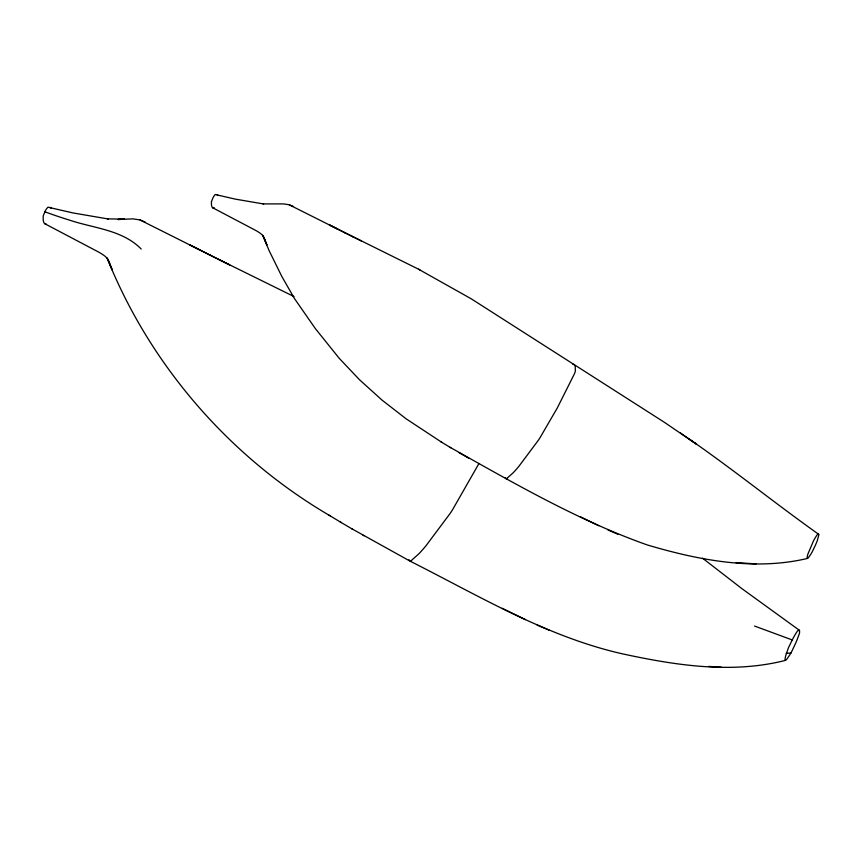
<?xml version="1.0" encoding="UTF-8"?>
<svg xmlns="http://www.w3.org/2000/svg" width="862" height="862" viewBox="0 0 862 862"><rect width="100%" height="100%" fill="white"/><g stroke="black" fill="none" stroke-linecap="round" stroke-linejoin="round"><path stroke-width="1.29" d="M211.481 201.708L211.405 204.143A10.452 4.59 -72.5 0 0 212.063 206.977L212.461 207.613M479.013 463.422L452.518 509.798A16.906 2.058 -59.1 0 1 450.223 513.31L425.882 545.915A128.675 15.699 -59.1 0 1 418.954 553.716L410.775 561.033A16.906 2.058 -59.1 0 1 410.215 561.216L351.599 528.643M807.091 558.285L807.188 556.949A20.666 2.877 -64.9 0 1 807.834 554.201L813.48 540.905A21.539 2.995 -64.9 0 1 815.28 537.705L817.154 534.731L818.566 534.192A19.751 2.748 -64.9 0 1 818.857 534.731L817.305 540.657A19.804 2.758 -64.9 0 1 815.021 546.045L812.51 551.281A16.421 2.284 -64.9 0 1 810.84 554.18L808.556 557.488A12.768 1.778 -64.9 0 1 807.468 558.436C754.369 571.064 698.576 560.149 647.168 544.913C577.928 520.379 513.881 483.129 449.996 447.281M784.98 660.206L785.207 657.975A25.849 3.599 -64.9 0 1 785.896 655.12L788.504 647.599L792.932 638.57A26.83 3.728 -64.9 0 1 795.173 634.583L797.512 630.887L799.268 630.208A24.416 3.394 -64.9 0 1 799.57 630.639L799.548 633.15L797.275 639.313A24.858 3.459 -64.9 0 1 795.378 643.806L791.725 651.489A20.451 2.845 -64.9 0 1 789.646 655.098L786.812 659.214A15.904 2.209 -64.9 0 1 785.454 660.389C732.053 673.998 675.851 665.399 622.881 653.935C546.702 636.824 479.207 595.965 410.215 561.216L408.987 559.75M786.198 653.396L791.187 652.943M756.028 563.899L736.126 562.595M708.629 666.423L721.386 667.199M353.28 236.931L289.093 204.736L283.609 203.906L263.082 203.906L263.621 203.971L235.574 199.176L215.392 194.553A1.401 0.614 -72.5 0 0 215.004 194.79L214.045 196.008A11.066 4.87 -72.5 0 0 213.054 197.624L211.546 201.363A1.401 0.614 -72.5 0 0 211.481 201.686M208.938 254.538L229.82 264.99L139.881 219.907L133.05 218.873L118.094 219.498L124.516 219.142L107.481 218.873L108.149 218.959L73.238 212.989L48.089 207.225A1.746 0.765 -72.5 0 0 47.615 207.516L46.408 209.035A13.781 6.056 -72.5 0 0 45.18 211.05L43.305 215.705A1.746 0.765 -72.5 0 0 43.219 216.136L43.175 219.713A13.178 5.797 -72.5 0 0 43.8 222.364L44.436 223.495M44.964 211.815L51.914 214.326A210.5 74.746 28.2 0 0 70.113 220.306C94.292 228.398 122.339 229.842 141.206 249.021M792.307 639.97L754.552 626.049M293.339 206.438L289.093 204.736M145.161 222.03L139.881 219.907M608.044 530.022L617.806 534.235M537.101 625.015L549.245 630.262M337.419 228.936L329.284 224.853L345.35 232.934M200.059 250.045L189.931 244.97L209.929 255.033M579.964 516.575L598.702 525.712M502.126 608.27L525.454 619.649M344.541 232.535L418.512 269.192L471.342 298.877L664.203 422.186L696.194 443.984L680.333 432.929M218.668 259.43L293.996 296.56M352.364 236.468L361.318 240.94M418.512 269.192L420.009 269.978M459.101 452.647L469.036 458.379M340.253 521.973L352.59 529.236M214.164 207.58A6.562 2.888 -72.5 0 1 213.076 207.85L212.558 207.688L256.65 230.93C264.117 235.509 263.33 235.725 266.875 244.905L262.781 235.326L268.955 250.303L281.712 276.249L294.502 298.608L315.373 328.627L339.208 358.29L359.454 379.689L381.995 400.087L406.11 418.803L441.818 442.335M363.031 535.227L363.979 535.787M45.88 223.732A8.167 3.588 -72.5 0 1 45.201 223.797L44.565 223.592L99.475 252.523C108.774 258.223 107.793 258.503 112.2 269.935L107.114 258.007C150.074 365.456 230.154 457.463 330.081 515.81M440.967 441.829L450.815 447.766M329.025 515.174L341.287 522.577M688.792 438.758C733.045 469.305 774.819 503.182 818.663 534.278M702.519 558.167L741.988 588.703L799.397 630.305M51.16 208.238L50.977 208.033A12.714 5.592 -72.5 0 0 49.888 207.333M218 195.555L217.709 195.2A10.215 4.493 -72.5 0 0 216.836 194.64M505.186 477.613L506.166 478.798A13.576 1.659 -59.1 0 0 506.619 478.647L513.181 472.775A103.321 12.607 -59.1 0 0 518.752 466.514L538.297 440.331A13.576 1.659 -59.1 0 0 540.14 437.508L557.305 407.952L574.221 374.237A13.576 1.659 -59.1 0 0 575.363 370.832L575.191 366.091L574.103 364.561A97.384 11.885 -59.1 0 0 572.918 364.443"/></g></svg>
